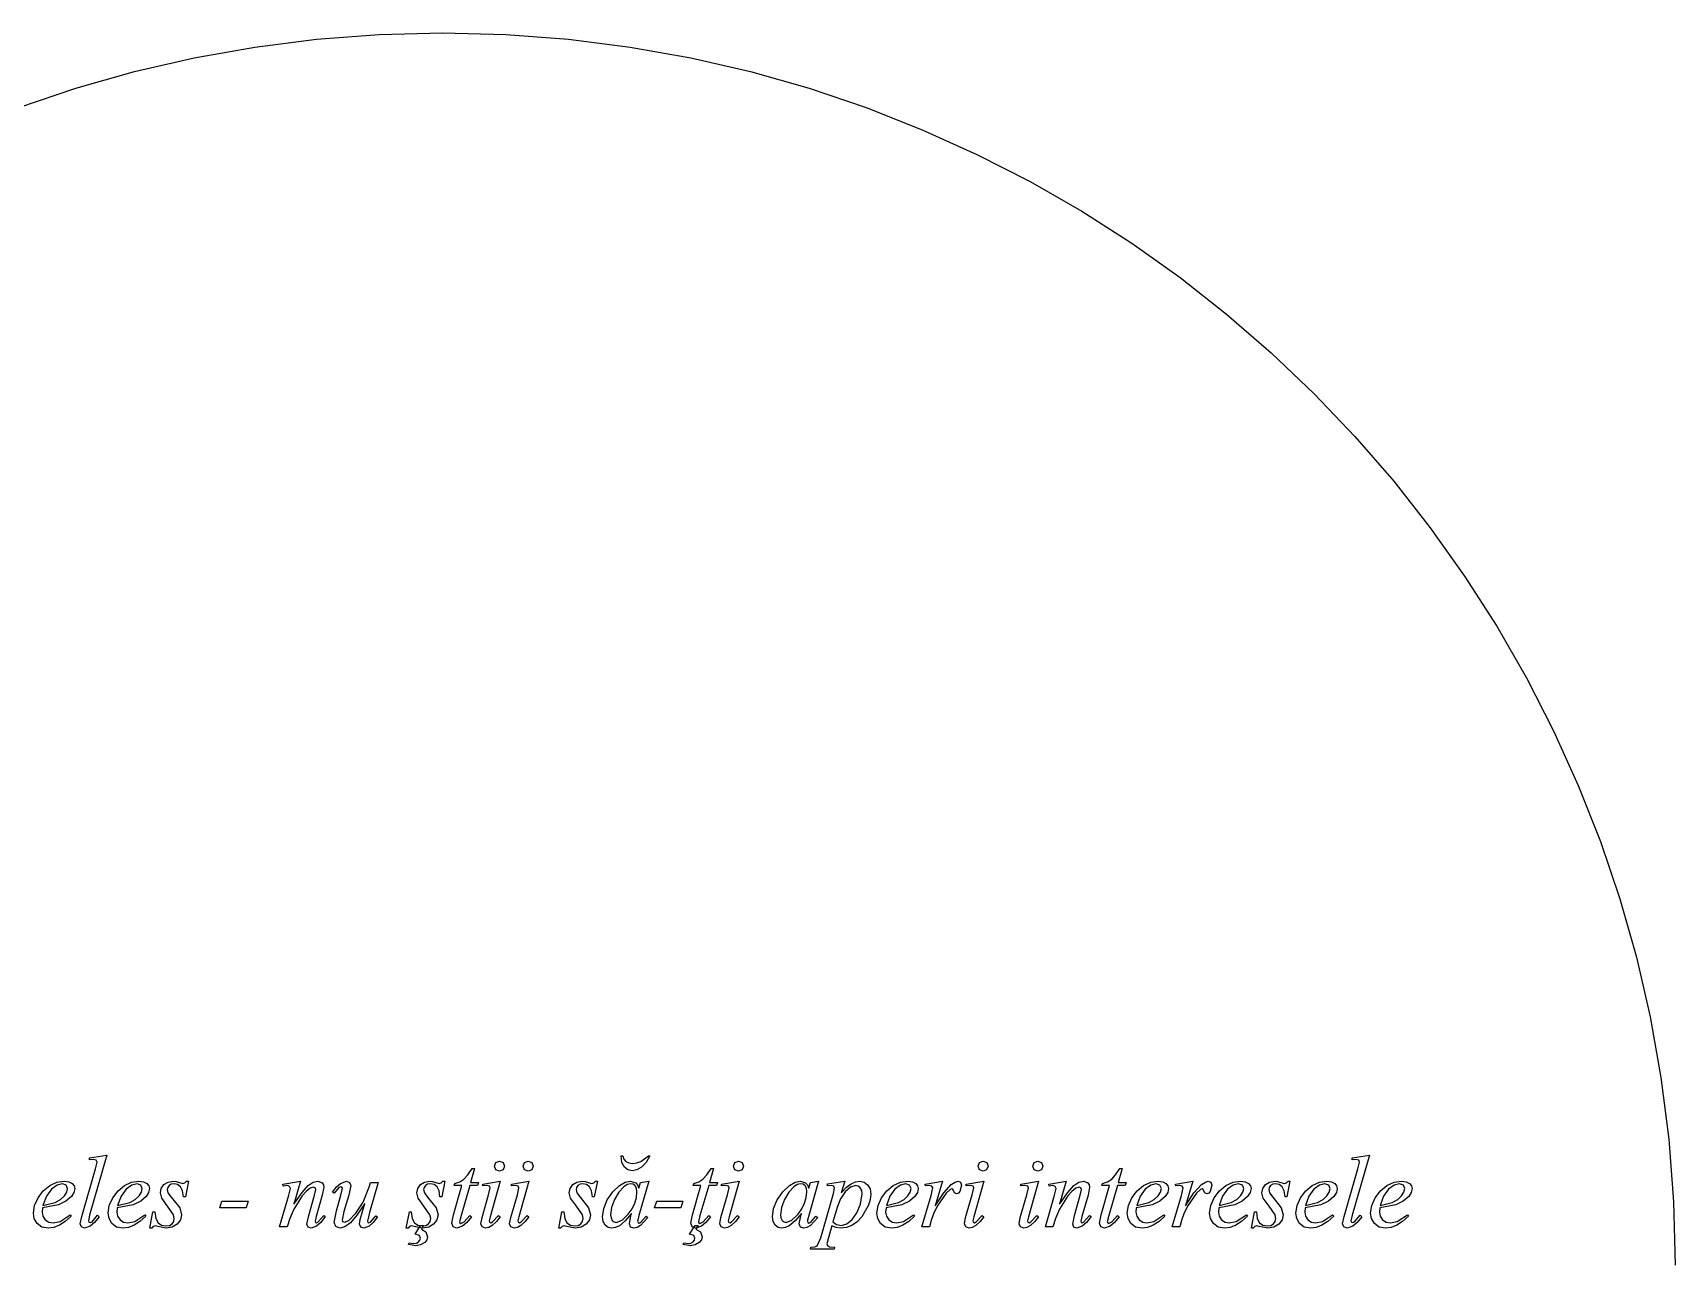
# Model space of a CAD drawing. Extents: x 47 to 525, y 11 to 386.
# Drawn here: x 332.6 to 405.7, y 331.4 to 386.3 of the extents above; entities that cross this region are included whole.
import ezdxf

# ---------------------------------------------------------------- set-up
doc = ezdxf.new("R2010")
doc.units = 0
doc.layers.add('Layer_1', color=7, linetype='CONTINUOUS')

msp = doc.modelspace()

# ---------------------------------------------------------------- linework, layer by layer
at = {"layer": 'Layer_1', "color": 1}
msp.add_lwpolyline([(331.923597, 382.982614), (334.47342, 383.845378), (337.077555, 384.58487), (339.732554, 385.19764), (342.434969, 385.680242), (345.181353, 386.029227), (347.968256, 386.241146), (350.792232, 386.312552), (353.616207, 386.241146), (356.40311, 386.029227), (359.149494, 385.680242), (361.851909, 385.19764), (364.506908, 384.58487), (367.111043, 383.845378), (369.660866, 382.982614), (372.152929, 382.000024), (374.583783, 380.901058), (376.949982, 379.689163), (379.248075, 378.367787), (381.474617, 376.940378), (383.626158, 375.410385), (385.69925, 373.781255), (387.690446, 372.056436), (389.596298, 370.239377), (391.413357, 368.333525), (393.138175, 366.342328), (394.767305, 364.269236), (396.297298, 362.117694), (397.724706, 359.891153), (399.046082, 357.593059), (400.257977, 355.22686), (401.356943, 352.796006), (402.339532, 350.303943), (403.202296, 347.75412), (403.941787, 345.149985), (404.554557, 342.494985), (405.037159, 339.79257), (405.386143, 337.046187), (405.598062, 334.259283), (405.669468, 331.435308), (405.669468, 331.435308)], dxfattribs=at)
at = {"layer": 'Layer_1', "color": 7}
for points in [[(335.853334, 336.340169), (335.082444, 333.657819), (335.026085, 333.412125), (335.046405, 333.355774), (335.100507, 333.333224), (335.192934, 333.371544), (335.438609, 333.657811), (335.506229, 333.587935), (335.300553, 333.331534), (335.111767, 333.166422), (334.85932, 333.080768), (334.715048, 333.139374), (334.658716, 333.274618), (334.730852, 333.608221), (335.341694, 335.722546), (335.416088, 336.020084), (335.373246, 336.107991), (335.240263, 336.144056), (335.082473, 336.128279), (335.082473, 336.211679), (335.853363, 336.340161), (335.853334, 336.340169)], [(392.060966, 336.340169), (391.290076, 333.657819), (391.233716, 333.412125), (391.254036, 333.355774), (391.308138, 333.333224), (391.400566, 333.371544), (391.646241, 333.657811), (391.713861, 333.587935), (391.508185, 333.331534), (391.319399, 333.166422), (391.066951, 333.080768), (390.922679, 333.139374), (390.866348, 333.274618), (390.938456, 333.608221), (391.549326, 335.722546), (391.623719, 336.020084), (391.580878, 336.107991), (391.447895, 336.144056), (391.290104, 336.128279), (391.290104, 336.211679), (392.060994, 336.340161), (392.060966, 336.340169)], [(352.215676, 335.733823), (352.039851, 335.120715), (352.393758, 335.120715), (352.355432, 334.978709), (352.003783, 334.978709), (351.616095, 333.648805), (351.55299, 333.371553), (351.571052, 333.312946), (351.613865, 333.292655), (351.762624, 333.371547), (352.003812, 333.648799), (352.078205, 333.592445), (351.876466, 333.334917), (351.686001, 333.166425), (351.431296, 333.080771), (351.26899, 333.141632), (351.205885, 333.301672), (351.278021, 333.673592), (351.654449, 334.978704), (351.31406, 334.978704), (351.336638, 335.066613), (351.563742, 335.150576), (351.749134, 335.267225), (351.923272, 335.451495), (352.116559, 335.733817), (352.215732, 335.733817), (352.215676, 335.733823)], [(353.329184, 336.069682), (353.489232, 336.004313), (353.554594, 335.844274), (353.486974, 335.684234), (353.329184, 335.618866), (353.169135, 335.684234), (353.103773, 335.844274), (353.169135, 336.004313), (353.329184, 336.069682), (353.329184, 336.069682)], [(354.609513, 336.069682), (354.769533, 336.004313), (354.834896, 335.844274), (354.767275, 335.684234), (354.609513, 335.618866), (354.449465, 335.684234), (354.384102, 335.844274), (354.449465, 336.004313), (354.609513, 336.069682), (354.609513, 336.069682)], [(359.956185, 336.304104), (360.023805, 336.304104), (359.855862, 336.012766), (359.654122, 335.805953), (359.442244, 335.682543), (359.239368, 335.641407), (359.045531, 335.681417), (358.887748, 335.801446), (358.781237, 336.008257), (358.741218, 336.304104), (358.813354, 336.304104), (358.866327, 336.158716), (358.957626, 336.051648), (359.088916, 335.987407), (359.257402, 335.965993), (359.44393, 335.987125), (359.62257, 336.050521), (359.956185, 336.304104), (359.956185, 336.304104)], [(362.854917, 335.733823), (362.679093, 335.120715), (363.032971, 335.120715), (362.994674, 334.978709), (362.643025, 334.978709), (362.255336, 333.648805), (362.192203, 333.371553), (362.210265, 333.312946), (362.253107, 333.292655), (362.401866, 333.371547), (362.643053, 333.648799), (362.717447, 333.592445), (362.515707, 333.334917), (362.325243, 333.166425), (362.070509, 333.080771), (361.908231, 333.141632), (361.845126, 333.301672), (361.917234, 333.673592), (362.293662, 334.978704), (361.953302, 334.978704), (361.97588, 335.066613), (362.20297, 335.150576), (362.388376, 335.267225), (362.5625, 335.451495), (362.755801, 335.733817), (362.854974, 335.733817), (362.854917, 335.733823)], [(363.968425, 336.069682), (364.128473, 336.004313), (364.193836, 335.844274), (364.126216, 335.684234), (363.968425, 335.618866), (363.808377, 335.684234), (363.743014, 335.844274), (363.808377, 336.004313), (363.968425, 336.069682), (363.968425, 336.069682)], [(374.860114, 336.069682), (375.020163, 336.004313), (375.085525, 335.844274), (375.017905, 335.684234), (374.860114, 335.618866), (374.700066, 335.684234), (374.634704, 335.844274), (374.700066, 336.004313), (374.860114, 336.069682), (374.860114, 336.069682)], [(377.294507, 336.069682), (377.454555, 336.004313), (377.519918, 335.844274), (377.452297, 335.684234), (377.294507, 335.618866), (377.134487, 335.684234), (377.069096, 335.844274), (377.134487, 336.004313), (377.294507, 336.069682), (377.294507, 336.069682)], [(381.049812, 335.733823), (380.873988, 335.120715), (381.227866, 335.120715), (381.189569, 334.978709), (380.83792, 334.978709), (380.450231, 333.648805), (380.387098, 333.371553), (380.40516, 333.312946), (380.448002, 333.292655), (380.596761, 333.371547), (380.837948, 333.648799), (380.912342, 333.592445), (380.710602, 333.334917), (380.520138, 333.166425), (380.265404, 333.080771), (380.103126, 333.141632), (380.040021, 333.301672), (380.112129, 333.673592), (380.488557, 334.978704), (380.148197, 334.978704), (380.170775, 335.066613), (380.397879, 335.150576), (380.583271, 335.267225), (380.757395, 335.451495), (380.950696, 335.733817), (381.049869, 335.733817), (381.049812, 335.733823)], [(332.983896, 333.984661), (332.968092, 333.797573), (333.003596, 333.611612), (333.110106, 333.454955), (333.267332, 333.35014), (333.454982, 333.315201), (333.766047, 333.38057), (334.212353, 333.675853), (334.259682, 333.610485), (333.995672, 333.378737), (333.73786, 333.213203), (333.486247, 333.113883), (333.240832, 333.080776), (332.952309, 333.13262), (332.744939, 333.288153), (332.619844, 333.506234), (332.578146, 333.745728), (332.62999, 334.085531), (332.785522, 334.433222), (333.019379, 334.745412), (333.306194, 334.978709), (333.624026, 335.125788), (333.950874, 335.174814), (334.158809, 335.150583), (334.304753, 335.077888), (334.390986, 334.971946), (334.41973, 334.847973), (334.382533, 334.664829), (334.270943, 334.489573), (334.028641, 334.287834), (333.693911, 334.128921), (332.983868, 333.984661), (332.983896, 333.984661)], [(332.999701, 334.095111), (333.54295, 334.225848), (333.785266, 334.361656), (333.957704, 334.521131), (334.0625, 334.690186), (334.097432, 334.850225), (334.036585, 335.003503), (333.867534, 335.062109), (333.630284, 335.000685), (333.378387, 334.816415), (333.155234, 334.514369), (332.999701, 334.095111), (332.999701, 334.095111)], [(336.31093, 333.984661), (336.295125, 333.797573), (336.330629, 333.611612), (336.437139, 333.454955), (336.594365, 333.35014), (336.782015, 333.315201), (337.09308, 333.38057), (337.539386, 333.675853), (337.586715, 333.610485), (337.322707, 333.378737), (337.0649, 333.213203), (336.813296, 333.113883), (336.567893, 333.080776), (336.279363, 333.13262), (336.071972, 333.288153), (335.946877, 333.506234), (335.905179, 333.745728), (335.957023, 334.085531), (336.112556, 334.433222), (336.346419, 334.745412), (336.633256, 334.978709), (336.95108, 335.125788), (337.277908, 335.174814), (337.485849, 335.150583), (337.631814, 335.077888), (337.718026, 334.971946), (337.746763, 334.847973), (337.709573, 334.664829), (337.598004, 334.489573), (337.355681, 334.287834), (337.020944, 334.128921), (336.31093, 333.984661), (336.31093, 333.984661)], [(336.326734, 334.095111), (336.869955, 334.225848), (337.112271, 334.361656), (337.284709, 334.521131), (337.389526, 334.690186), (337.424466, 334.850225), (337.36359, 335.003503), (337.194539, 335.062109), (336.95731, 335.000685), (336.70542, 334.816415), (336.482267, 334.514369), (336.326734, 334.095111), (336.326734, 334.095111)], [(339.482402, 335.174814), (339.344903, 334.482811), (339.261506, 334.482811), (339.223738, 334.743722), (339.133011, 334.922358), (339.001714, 335.02548), (338.842237, 335.059854), (338.716571, 335.040695), (338.619084, 334.983216), (338.55823, 334.898689), (338.537945, 334.798383), (338.569498, 334.656375), (338.71377, 334.467032), (339.092455, 333.984661), (339.17811, 333.678108), (339.129081, 333.456644), (338.981994, 333.261102), (338.76222, 333.125858), (338.490616, 333.080776), (338.116446, 333.157416), (338.001469, 333.184453), (337.912435, 333.158531), (337.848194, 333.080765), (337.764797, 333.080765), (337.902296, 333.811085), (337.985693, 333.811085), (338.02797, 333.51862), (338.127707, 333.326459), (338.279846, 333.219955), (338.479328, 333.184453), (338.63261, 333.208121), (338.749838, 333.279125), (338.825911, 333.386756), (338.851268, 333.515802), (338.8152, 333.682604), (338.549206, 334.05678), (338.289985, 334.415179), (338.233653, 334.654111), (338.273101, 334.85585), (338.391444, 335.023777), (338.574013, 335.137047), (338.801682, 335.174803), (338.932407, 335.163542), (339.078909, 335.111698), (339.234441, 335.068871), (339.323489, 335.095357), (339.396747, 335.174814), (339.482402, 335.174814), (339.482402, 335.174814)], [(344.47068, 335.174814), (344.170875, 334.149207), (344.542809, 334.670463), (344.815555, 334.976454), (345.03645, 335.125224), (345.248315, 335.174814), (345.43317, 335.100429), (345.488944, 335.014774), (345.507536, 334.906579), (345.442173, 334.545927), (345.167176, 333.596961), (345.119847, 333.396349), (345.137909, 333.342249), (345.176235, 333.321958), (345.241598, 333.351261), (345.503077, 333.639782), (345.572955, 333.596955), (345.368958, 333.33999), (345.176235, 333.16868), (344.941793, 333.080771), (344.80881, 333.132615), (344.759224, 333.267858), (344.835847, 333.639782), (345.097326, 334.545922), (345.146912, 334.809647), (345.117618, 334.881777), (345.045482, 334.91108), (344.894464, 334.856984), (344.724284, 334.722303), (344.547331, 334.521126), (344.166388, 333.926049), (343.990591, 333.506791), (343.877872, 333.13487), (343.53977, 333.13487), (343.950008, 334.545922), (344.022144, 334.852474), (343.98156, 334.938129), (343.884645, 334.976449), (343.78996, 334.967446), (343.704305, 334.953927), (343.690758, 335.035075), (344.47068, 335.174828), (344.47068, 335.174814)], [(347.932925, 335.120715), (347.540721, 333.777287), (347.452809, 333.398601), (347.466356, 333.337742), (347.506939, 333.319708), (347.590336, 333.353521), (347.824778, 333.633026), (347.892398, 333.581182), (347.712065, 333.336614), (347.527231, 333.166431), (347.288302, 333.080776), (347.150803, 333.130365), (347.101216, 333.25885), (347.130511, 333.461717), (347.33563, 334.187528), (346.983424, 333.656129), (346.693208, 333.319708), (346.445261, 333.140509), (346.215349, 333.080776), (346.039525, 333.152907), (345.967417, 333.335487), (346.06659, 333.853924), (346.262678, 334.550434), (346.334814, 334.861497), (346.314494, 334.906579), (346.273938, 334.926871), (346.179253, 334.893061), (345.965131, 334.642856), (345.895253, 334.692446), (346.069377, 334.919544), (346.253647, 335.077894), (346.519613, 335.17482), (346.654882, 335.120721), (346.708956, 334.985477), (346.618814, 334.55044), (346.406922, 333.822374), (346.319009, 333.445944), (346.346103, 333.376065), (346.422726, 333.351286), (346.616584, 333.425671), (346.934395, 333.754765), (347.263494, 334.234884), (347.540749, 334.949426), (347.590336, 335.120735), (347.932954, 335.120735), (347.932925, 335.120715)], [(350.897049, 335.174814), (350.75955, 334.482811), (350.676154, 334.482811), (350.638385, 334.743722), (350.547658, 334.922358), (350.416361, 335.02548), (350.256884, 335.059854), (350.131218, 335.040695), (350.033731, 334.983216), (349.972877, 334.898689), (349.952592, 334.798383), (349.984145, 334.656375), (350.128388, 334.467032), (350.507074, 333.984661), (350.592729, 333.678108), (350.543707, 333.456644), (350.396641, 333.261102), (350.17686, 333.125858), (349.905235, 333.080776), (349.531065, 333.157416), (349.416116, 333.184453), (349.327082, 333.158531), (349.262841, 333.080765), (349.179444, 333.080765), (349.316943, 333.811085), (349.40034, 333.811085), (349.442617, 333.51862), (349.542354, 333.326459), (349.694493, 333.219955), (349.893975, 333.184453), (350.04725, 333.208121), (350.164456, 333.279125), (350.240529, 333.386756), (350.265887, 333.515802), (350.229847, 333.682604), (349.963853, 334.05678), (349.704632, 334.415179), (349.648272, 334.654111), (349.68772, 334.85585), (349.806062, 335.023777), (349.988646, 335.137047), (350.216301, 335.174803), (350.347054, 335.163542), (350.493556, 335.111698), (350.649088, 335.068871), (350.738137, 335.095357), (350.811394, 335.174814), (350.897049, 335.174814), (350.897049, 335.174814)], [(353.358478, 335.174814), (352.912172, 333.594706), (352.867101, 333.403111), (352.887421, 333.344504), (352.939265, 333.321955), (353.020404, 333.35802), (353.279625, 333.646541), (353.358506, 333.594697), (353.191706, 333.378871), (352.997855, 333.200235), (352.847959, 333.110635), (352.704823, 333.080768), (352.553806, 333.134867), (352.495217, 333.274618), (352.551548, 333.55187), (352.84458, 334.561695), (352.916716, 334.872757), (352.880648, 334.953905), (352.78599, 334.985463), (352.580871, 334.960656), (352.580871, 335.048565), (353.358506, 335.174795), (353.358478, 335.174814)], [(354.638808, 335.174814), (354.192501, 333.594706), (354.147402, 333.403111), (354.167722, 333.344504), (354.219566, 333.321955), (354.300734, 333.35802), (354.559926, 333.646541), (354.638836, 333.594697), (354.472035, 333.378871), (354.278184, 333.200235), (354.128289, 333.110635), (353.985153, 333.080768), (353.834136, 333.134867), (353.775518, 333.274618), (353.831878, 333.55187), (354.124909, 334.561695), (354.197045, 334.872757), (354.160977, 334.953905), (354.066292, 334.985463), (353.861172, 334.960656), (353.861172, 335.048565), (354.638836, 335.174795), (354.638808, 335.174814)], [(357.686328, 335.174814), (357.548829, 334.482811), (357.465404, 334.482811), (357.427643, 334.743722), (357.336937, 334.922358), (357.20564, 335.02548), (357.046163, 335.059854), (356.920497, 335.040695), (356.82301, 334.983216), (356.762156, 334.898689), (356.741871, 334.798383), (356.773424, 334.656375), (356.917667, 334.467032), (357.296353, 333.984661), (357.382008, 333.678108), (357.332986, 333.456644), (357.18592, 333.261102), (356.966139, 333.125858), (356.694514, 333.080776), (356.320344, 333.157416), (356.205395, 333.184453), (356.116361, 333.158531), (356.05212, 333.080765), (355.968723, 333.080765), (356.106222, 333.811085), (356.189619, 333.811085), (356.231888, 333.51862), (356.331605, 333.326459), (356.483765, 333.219955), (356.683254, 333.184453), (356.836528, 333.208121), (356.953735, 333.279125), (357.029808, 333.386756), (357.055166, 333.515802), (357.019098, 333.682604), (356.753132, 334.05678), (356.493911, 334.415179), (356.437551, 334.654111), (356.476998, 334.85585), (356.595341, 335.023777), (356.777925, 335.137047), (357.00558, 335.174803), (357.136333, 335.163542), (357.282835, 335.111698), (357.438367, 335.068871), (357.527401, 335.095357), (357.600673, 335.174814), (357.686328, 335.174814), (357.686328, 335.174814)], [(359.971961, 335.174814), (359.5324, 333.64655), (359.482813, 333.441428), (359.47604, 333.391839), (359.498618, 333.328725), (359.543717, 333.308434), (359.62034, 333.344499), (359.854754, 333.614986), (359.931406, 333.56089), (359.611337, 333.20249), (359.452975, 333.1112), (359.307017, 333.080771), (359.160516, 333.13036), (359.113187, 333.270113), (359.162773, 333.56089), (359.210102, 333.729944), (358.926652, 333.402541), (358.666881, 333.191221), (358.490492, 333.108383), (358.31749, 333.080771), (358.164201, 333.114582), (358.033461, 333.216017), (357.943863, 333.378873), (357.913996, 333.592445), (357.967534, 333.960424), (358.128147, 334.347562), (358.373271, 334.706524), (358.675884, 334.985466), (358.927781, 335.127473), (359.165031, 335.174809), (359.392672, 335.102678), (359.473825, 335.00688), (359.532428, 334.863746), (359.613567, 335.120709), (359.971989, 335.174809), (359.971961, 335.174814)], [(359.16949, 335.057602), (359.020731, 335.023791), (358.86294, 334.922358), (358.645432, 334.684552), (358.452702, 334.354329), (358.319141, 333.995931), (358.27462, 333.673598), (358.293783, 333.536099), (358.351272, 333.430159), (358.433539, 333.364227), (358.527096, 333.342249), (358.783488, 333.432976), (359.061314, 333.705156), (359.22994, 333.947892), (359.350388, 334.193727), (359.422656, 334.442661), (359.446745, 334.694695), (359.428147, 334.859806), (359.372352, 334.971947), (359.284453, 335.036188), (359.16949, 335.057602), (359.16949, 335.057602)], [(363.99772, 335.174814), (363.551414, 333.594706), (363.506343, 333.403111), (363.526663, 333.344504), (363.578507, 333.321955), (363.659646, 333.35802), (363.918867, 333.646541), (363.997748, 333.594697), (363.830948, 333.378871), (363.637096, 333.200235), (363.487201, 333.110635), (363.344065, 333.080768), (363.193048, 333.134867), (363.13443, 333.274618), (363.19079, 333.55187), (363.483821, 334.561695), (363.555957, 334.872757), (363.519889, 334.953905), (363.425232, 334.985463), (363.220085, 334.960656), (363.220085, 335.048565), (363.997748, 335.174795), (363.99772, 335.174814)], [(367.536617, 335.174814), (367.097084, 333.64655), (367.047498, 333.441428), (367.040724, 333.391839), (367.063302, 333.328725), (367.108373, 333.308434), (367.185025, 333.344499), (367.419438, 333.614986), (367.49609, 333.56089), (367.175994, 333.20249), (367.017653, 333.1112), (366.871702, 333.080771), (366.7252, 333.13036), (366.677843, 333.270113), (366.72743, 333.56089), (366.774786, 333.729944), (366.49133, 333.402541), (366.231537, 333.191221), (366.055169, 333.108383), (365.882174, 333.080771), (365.728885, 333.114582), (365.598146, 333.216017), (365.508547, 333.378873), (365.478681, 333.592445), (365.532218, 333.960424), (365.692831, 334.347562), (365.937955, 334.706524), (366.240568, 334.985466), (366.492458, 335.127473), (366.729687, 335.174809), (366.957356, 335.102678), (367.038509, 335.00688), (367.097112, 334.863746), (367.178251, 335.120709), (367.536645, 335.174809), (367.536617, 335.174814)], [(366.734175, 335.057602), (366.585401, 335.023791), (366.427625, 334.922358), (366.210102, 334.684552), (366.017387, 334.354329), (365.883825, 333.995931), (365.839304, 333.673598), (365.858467, 333.536099), (365.915956, 333.430159), (365.998217, 333.364227), (366.091752, 333.342249), (366.348158, 333.432976), (366.625971, 333.705156), (366.794609, 333.947892), (366.915065, 334.193727), (366.987339, 334.442661), (367.01143, 334.694695), (366.992831, 334.859806), (366.937036, 334.971947), (366.849138, 335.036188), (366.734175, 335.057602), (366.734175, 335.057602)], [(368.69974, 335.174814), (368.544207, 334.656375), (368.776363, 334.901505), (368.981482, 335.059854), (369.177027, 335.146074), (369.375944, 335.174814), (369.561914, 335.134804), (369.718562, 335.014775), (369.825072, 334.832758), (369.860576, 334.602279), (369.835359, 334.353202), (369.75971, 334.101872), (369.457111, 333.592451), (369.247053, 333.368593), (369.020372, 333.208695), (368.777068, 333.112756), (368.517142, 333.080776), (368.316538, 333.105584), (368.12268, 333.193493), (367.958144, 332.61194), (367.908558, 332.388787), (367.933393, 332.305388), (368.019048, 332.251288), (368.251232, 332.230997), (368.230912, 332.147594), (367.169248, 332.147594), (367.191826, 332.230997), (367.367651, 332.253531), (367.475855, 332.303127), (367.62913, 332.65251), (368.199416, 334.627077), (368.25126, 334.859247), (368.215192, 334.953919), (368.109246, 334.987729), (367.926676, 334.971953), (367.926676, 335.05986), (368.699824, 335.17482), (368.69974, 335.174814)], [(368.174524, 333.371553), (368.338509, 333.246451), (368.550952, 333.204751), (368.789881, 333.270119), (369.026581, 333.463969), (369.236188, 333.759253), (369.400751, 334.155972), (369.475145, 334.606786), (369.454289, 334.765698), (369.39172, 334.881783), (369.303258, 334.954478), (369.200148, 334.978709), (368.957832, 334.908833), (368.717774, 334.699202), (368.51264, 334.39603), (368.37064, 334.045522), (368.174524, 333.371553), (368.174524, 333.371553)], [(370.536809, 333.984661), (370.521004, 333.797573), (370.556501, 333.611612), (370.66299, 333.454955), (370.820216, 333.35014), (371.007866, 333.315201), (371.318931, 333.38057), (371.765237, 333.675853), (371.812566, 333.610485), (371.548568, 333.378737), (371.290765, 333.213203), (371.039157, 333.113883), (370.793744, 333.080776), (370.505221, 333.13262), (370.297851, 333.288153), (370.172735, 333.506234), (370.13103, 333.745728), (370.182874, 334.085531), (370.338406, 334.433222), (370.57227, 334.745412), (370.859106, 334.978709), (371.176931, 335.125788), (371.503758, 335.174814), (371.711714, 335.150583), (371.857665, 335.077888), (371.943877, 334.971946), (371.972614, 334.847973), (371.935424, 334.664829), (371.823855, 334.489573), (371.581532, 334.287834), (371.246795, 334.128921), (370.53678, 333.984661), (370.536809, 333.984661)], [(370.552613, 334.095111), (371.095834, 334.225848), (371.33815, 334.361656), (371.510588, 334.521131), (371.615406, 334.690186), (371.650345, 334.850225), (371.589469, 335.003503), (371.420418, 335.062109), (371.183189, 335.000685), (370.931299, 334.816415), (370.708146, 334.514369), (370.552613, 334.095111), (370.552613, 334.095111)], [(372.274705, 335.048585), (373.05234, 335.174814), (372.727756, 334.079332), (373.104184, 334.651868), (373.444544, 335.021537), (373.61023, 335.136495), (373.742091, 335.174814), (373.859298, 335.129732), (373.902139, 335.003503), (373.825488, 334.719491), (373.759554, 334.643416), (373.669955, 334.618058), (373.579813, 334.651868), (373.534714, 334.755556), (373.514394, 334.811908), (373.471581, 334.829942), (373.399445, 334.811908), (373.221363, 334.636089), (372.81564, 334.063553), (372.653362, 333.727697), (372.545158, 333.418887), (372.473022, 333.134875), (372.128147, 333.134875), (372.545158, 334.534655), (372.617294, 334.881783), (372.583484, 334.949406), (372.46402, 334.985471), (372.290453, 334.96518), (372.274648, 335.048579), (372.274705, 335.048585)], [(374.889409, 335.174814), (374.443103, 333.594706), (374.398032, 333.403111), (374.418352, 333.344504), (374.470196, 333.321955), (374.551335, 333.35802), (374.810556, 333.646541), (374.889437, 333.594697), (374.722637, 333.378871), (374.528786, 333.200235), (374.37889, 333.110635), (374.235754, 333.080768), (374.084737, 333.134867), (374.026148, 333.274618), (374.082479, 333.55187), (374.375511, 334.561695), (374.447647, 334.872757), (374.411579, 334.953905), (374.316921, 334.985463), (374.111802, 334.960656), (374.111802, 335.048565), (374.889437, 335.174795), (374.889409, 335.174814)], [(377.32383, 335.174814), (376.877524, 333.594706), (376.832424, 333.403111), (376.852744, 333.344504), (376.904589, 333.321955), (376.985728, 333.35802), (377.244949, 333.646541), (377.323858, 333.594697), (377.157058, 333.378871), (376.963206, 333.200235), (376.813311, 333.110635), (376.670175, 333.080768), (376.51913, 333.134867), (376.46054, 333.274618), (376.5169, 333.55187), (376.809931, 334.561695), (376.882039, 334.872757), (376.845971, 334.953905), (376.751314, 334.985463), (376.546195, 334.960656), (376.546195, 335.048565), (377.323858, 335.174795), (377.32383, 335.174814)], [(378.561318, 335.174814), (378.261513, 334.149207), (378.633447, 334.670463), (378.906193, 334.976454), (379.127089, 335.125224), (379.338953, 335.174814), (379.523808, 335.100429), (379.579583, 335.014774), (379.598174, 334.906579), (379.532811, 334.545927), (379.257814, 333.596961), (379.210485, 333.396349), (379.228548, 333.342249), (379.266873, 333.321958), (379.332236, 333.351261), (379.593715, 333.639782), (379.663593, 333.596955), (379.459596, 333.33999), (379.266873, 333.16868), (379.032431, 333.080771), (378.899448, 333.132615), (378.849862, 333.267858), (378.926485, 333.639782), (379.187964, 334.545922), (379.23755, 334.809647), (379.208256, 334.881777), (379.13612, 334.91108), (378.985103, 334.856984), (378.814923, 334.722303), (378.637969, 334.521126), (378.257026, 333.926049), (378.08123, 333.506791), (377.96851, 333.13487), (377.630408, 333.13487), (378.040646, 334.545922), (378.112782, 334.852474), (378.072198, 334.938129), (377.975283, 334.976449), (377.880598, 334.967446), (377.794943, 334.953927), (377.781397, 335.035075), (378.561318, 335.174828), (378.561318, 335.174814)], [(381.680946, 333.984661), (381.665141, 333.797573), (381.700645, 333.611612), (381.807156, 333.454955), (381.964382, 333.35014), (382.152031, 333.315201), (382.463096, 333.38057), (382.909403, 333.675853), (382.956731, 333.610485), (382.692721, 333.378737), (382.43491, 333.213203), (382.183296, 333.113883), (381.937881, 333.080776), (381.649358, 333.13262), (381.441988, 333.288153), (381.316893, 333.506234), (381.275195, 333.745728), (381.327039, 334.085531), (381.482572, 334.433222), (381.716428, 334.745412), (382.003244, 334.978709), (382.321075, 335.125788), (382.647924, 335.174814), (382.855858, 335.150583), (383.001802, 335.077888), (383.088035, 334.971946), (383.11678, 334.847973), (383.079583, 334.664829), (382.967992, 334.489573), (382.72569, 334.287834), (382.39096, 334.128921), (381.680918, 333.984661), (381.680946, 333.984661)], [(381.69675, 334.095111), (382.24, 334.225848), (382.482316, 334.361656), (382.654754, 334.521131), (382.75955, 334.690186), (382.794482, 334.850225), (382.733635, 335.003503), (382.564584, 335.062109), (382.327333, 335.000685), (382.075436, 334.816415), (381.852283, 334.514369), (381.69675, 334.095111), (381.69675, 334.095111)], [(383.418842, 335.048585), (384.196505, 335.174814), (383.871922, 334.079332), (384.24835, 334.651868), (384.58871, 335.021537), (384.754381, 335.136495), (384.886256, 335.174814), (385.003463, 335.129732), (385.046276, 335.003503), (384.969653, 334.719491), (384.903719, 334.643416), (384.81412, 334.618058), (384.72395, 334.651868), (384.67888, 334.755556), (384.65856, 334.811908), (384.615718, 334.829942), (384.543582, 334.811908), (384.365528, 334.636089), (383.959777, 334.063553), (383.7975, 333.727697), (383.689296, 333.418887), (383.61716, 333.134875), (383.272284, 333.134875), (383.689296, 334.534655), (383.761432, 334.881783), (383.727621, 334.949406), (383.608157, 334.985471), (383.43459, 334.96518), (383.418786, 335.048579), (383.418842, 335.048585)], [(385.350568, 333.984661), (385.334764, 333.797573), (385.370268, 333.611612), (385.476778, 333.454955), (385.634004, 333.35014), (385.821654, 333.315201), (386.132719, 333.38057), (386.579025, 333.675853), (386.626354, 333.610485), (386.362344, 333.378737), (386.104532, 333.213203), (385.852919, 333.113883), (385.607504, 333.080776), (385.318995, 333.13262), (385.111611, 333.288153), (384.986516, 333.506234), (384.944818, 333.745728), (384.996662, 334.085531), (385.152194, 334.433222), (385.386058, 334.745412), (385.672894, 334.978709), (385.990705, 335.125788), (386.317546, 335.174814), (386.525488, 335.150583), (386.671453, 335.077888), (386.757665, 334.971946), (386.786402, 334.847973), (386.749212, 334.664829), (386.637643, 334.489573), (386.39532, 334.287834), (386.060583, 334.128921), (385.35054, 333.984661), (385.350568, 333.984661)], [(385.366373, 334.095111), (385.909594, 334.225848), (386.15191, 334.361656), (386.324348, 334.521131), (386.429165, 334.690186), (386.464104, 334.850225), (386.403229, 335.003503), (386.234178, 335.062109), (385.996928, 335.000685), (385.74503, 334.816415), (385.521884, 334.514369), (385.366373, 334.095111), (385.366373, 334.095111)], [(388.522069, 335.174814), (388.38457, 334.482811), (388.301174, 334.482811), (388.263405, 334.743722), (388.172678, 334.922358), (388.041381, 335.02548), (387.881904, 335.059854), (387.756238, 335.040695), (387.658751, 334.983216), (387.597897, 334.898689), (387.577612, 334.798383), (387.609165, 334.656375), (387.753437, 334.467032), (388.132122, 333.984661), (388.217777, 333.678108), (388.168748, 333.456644), (388.021661, 333.261102), (387.801887, 333.125858), (387.530284, 333.080776), (387.156113, 333.157416), (387.041136, 333.184453), (386.952102, 333.158531), (386.887861, 333.080765), (386.804464, 333.080765), (386.941963, 333.811085), (387.02536, 333.811085), (387.067637, 333.51862), (387.167374, 333.326459), (387.319513, 333.219955), (387.518995, 333.184453), (387.672277, 333.208121), (387.789505, 333.279125), (387.865578, 333.386756), (387.890935, 333.515802), (387.854867, 333.682604), (387.588873, 334.05678), (387.329652, 334.415179), (387.27332, 334.654111), (387.312768, 334.85585), (387.431111, 335.023777), (387.61368, 335.137047), (387.841349, 335.174803), (387.972074, 335.163542), (388.118604, 335.111698), (388.274108, 335.068871), (388.363157, 335.095357), (388.436414, 335.174814), (388.522069, 335.174814), (388.522069, 335.174814)], [(389.191528, 333.984661), (389.175724, 333.797573), (389.211227, 333.611612), (389.317738, 333.454955), (389.47495, 333.35014), (389.662614, 333.315201), (389.973651, 333.38057), (390.419957, 333.675853), (390.467314, 333.610485), (390.203304, 333.378737), (389.945492, 333.213203), (389.693878, 333.113883), (389.448463, 333.080776), (389.15994, 333.13262), (388.952571, 333.288153), (388.827476, 333.506234), (388.785777, 333.745728), (388.837615, 334.085531), (388.993126, 334.433222), (389.226989, 334.745412), (389.513826, 334.978709), (389.831658, 335.125788), (390.158506, 335.174814), (390.36644, 335.150583), (390.512385, 335.077888), (390.598596, 334.971946), (390.627334, 334.847973), (390.590144, 334.664829), (390.478574, 334.489573), (390.236258, 334.287834), (389.901543, 334.128921), (389.1915, 333.984661), (389.191528, 333.984661)], [(389.207333, 334.095111), (389.750554, 334.225848), (389.99287, 334.361656), (390.165308, 334.521131), (390.270125, 334.690186), (390.305064, 334.850225), (390.244217, 335.003503), (390.075166, 335.062109), (389.837916, 335.000685), (389.586018, 334.816415), (389.362865, 334.514369), (389.207333, 334.095111), (389.207333, 334.095111)], [(392.518533, 333.984661), (392.502729, 333.797573), (392.538232, 333.611612), (392.644743, 333.454955), (392.801969, 333.35014), (392.989618, 333.315201), (393.300684, 333.38057), (393.74699, 333.675853), (393.794319, 333.610485), (393.530309, 333.378737), (393.272497, 333.213203), (393.020883, 333.113883), (392.775468, 333.080776), (392.486945, 333.13262), (392.279576, 333.288153), (392.154481, 333.506234), (392.112782, 333.745728), (392.164626, 334.085531), (392.320159, 334.433222), (392.554023, 334.745412), (392.840859, 334.978709), (393.15867, 335.125788), (393.485511, 335.174814), (393.693445, 335.150583), (393.83939, 335.077888), (393.925623, 334.971946), (393.954367, 334.847973), (393.91717, 334.664829), (393.805579, 334.489573), (393.563277, 334.287834), (393.228548, 334.128921), (392.518505, 333.984661), (392.518533, 333.984661)], [(392.534338, 334.095111), (393.077587, 334.225848), (393.319903, 334.361656), (393.492341, 334.521131), (393.597137, 334.690186), (393.632069, 334.850225), (393.571222, 335.003503), (393.402171, 335.062109), (393.164921, 335.000685), (392.913023, 334.816415), (392.68987, 334.514369), (392.534338, 334.095111), (392.534338, 334.095111)], [(342.13769, 334.286706), (342.04529, 333.986916), (340.87768, 333.986916), (340.97008, 334.286706), (342.13769, 334.286706), (342.13769, 334.286706)], [(361.495707, 334.286706), (361.403279, 333.986916), (360.235669, 333.986916), (360.328097, 334.286706), (361.495707, 334.286706), (361.495707, 334.286706)], [(349.952592, 333.202496), (349.851162, 333.031187), (350.056281, 332.913974), (350.128388, 332.702093), (350.096836, 332.561777), (350.002179, 332.442875), (349.816215, 332.336368), (349.600943, 332.300866), (349.283133, 332.350456), (349.310226, 332.424841), (349.504085, 332.397804), (349.631995, 332.415273), (349.727238, 332.467679), (349.788092, 332.542628), (349.808377, 332.632226), (349.761048, 332.756201), (349.571705, 332.8103), (349.819637, 333.202507), (349.952649, 333.202507), (349.952592, 333.202496)], [(362.174169, 333.202496), (362.072738, 333.031187), (362.277858, 332.913974), (362.349994, 332.702093), (362.318434, 332.561777), (362.223756, 332.442875), (362.037799, 332.336368), (361.822548, 332.300866), (361.50471, 332.350456), (361.531803, 332.424841), (361.725633, 332.397804), (361.853558, 332.415273), (361.948786, 332.467679), (362.009662, 332.542628), (362.029954, 332.632226), (361.982625, 332.756201), (361.793282, 332.8103), (362.041214, 333.202507), (362.174197, 333.202507), (362.174169, 333.202496)]]:
    msp.add_lwpolyline(points, dxfattribs=at)

doc.saveas('drawing.dxf')
